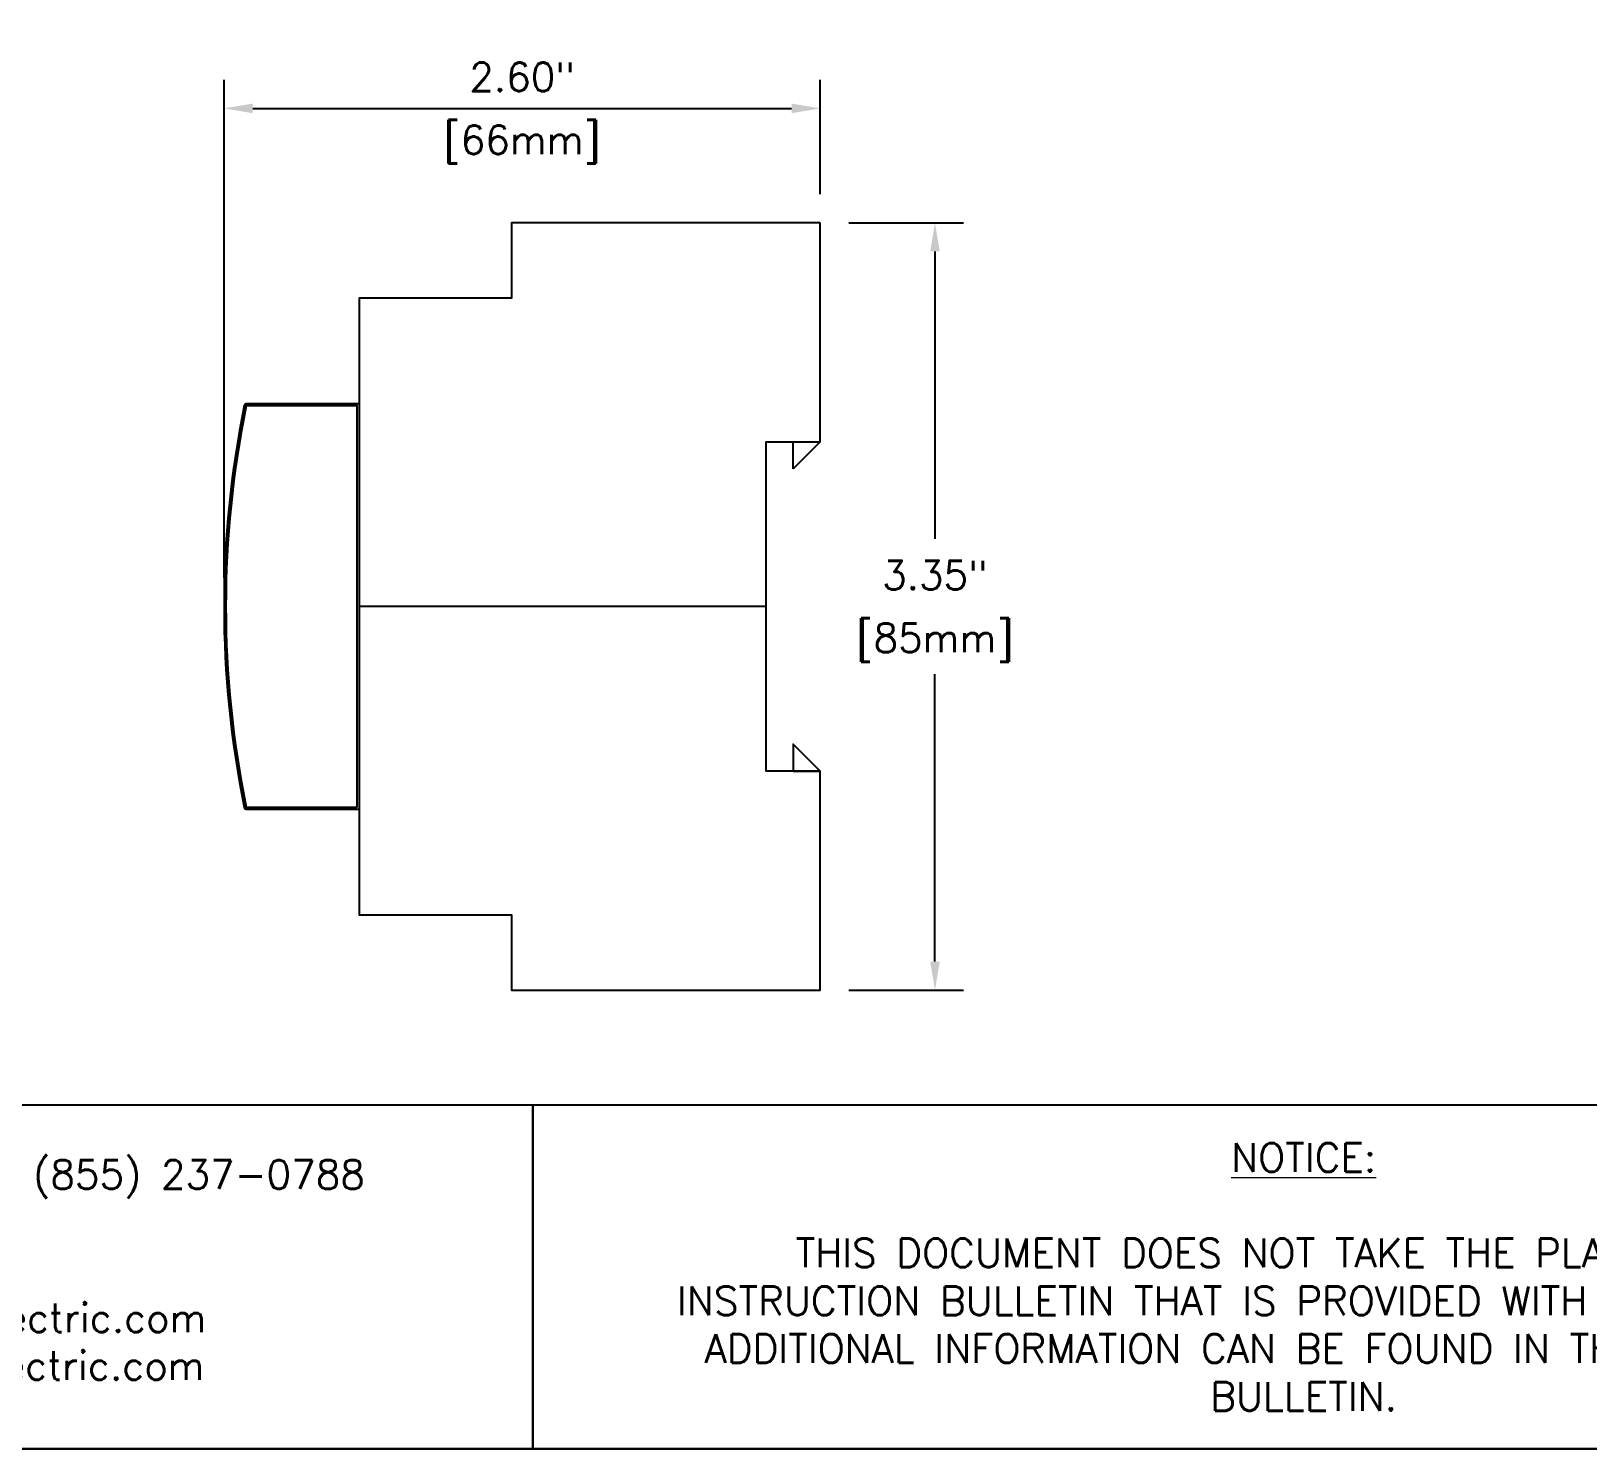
# Paper-space layout 'ARCH-D(24x36)' of a CAD drawing. Header units: inches. Extents: x 0.1 to 35.7, y 0.1 to 23.7.
# Drawn here: x 6.39 to 13.18, y 0.08 to 6.26 of the extents above; entities that cross this region are included whole.
import ezdxf

# ---------------------------------------------------------------- set-up
doc = ezdxf.new("R2010")
doc.units = ezdxf.units.IN
doc.header["$MEASUREMENT"] = 0
doc.layers.add('SHEET-TITLE', color=7, linetype='Continuous')
doc.layers.add('TEXT-DIMS', color=7, linetype='Continuous')
doc.styles.add('1-8', font='romans.shx', dxfattribs={"height": 0.125})
doc.dimstyles.new('1-8 (ALT)', dxfattribs={"dimtxt": 0.125, "dimasz": 0.125, "dimexe": 0.125, "dimexo": 0.125, "dimgap": 0.0625, "dimtad": 1, "dimtih": 1, "dimtoh": 1, "dimzin": 0, "dimdsep": 46, "dimtxsty": '1-8', "dimcen": 0.125, "dimclrd": 256, "dimclre": 256, "dimclrt": 256, "dimadec": 0, "dimazin": 0, "dimtfac": 1, "dimtofl": 0, "dimtmove": 0, "dimatfit": 3, "dimfxl": 0, "dimfrac": 1, "dimtolj": 1, "dimtzin": 0, "dimlwd": -1, "dimlwe": -1, "dimarcsym": 0})

# ---------------------------------------------------------------- blocks, each defined once
blk = doc.blocks.new('*D35')
at = {"layer": 'Defpoints', "color": 0, "transparency": 16777216}
for p in [(2.6, 2.1722), (2.6, 1.6732), (0, 0)]:
    blk.add_point(p, dxfattribs=at)
at = {"layer": 'TEXT-DIMS', "transparency": 16777216}
for p, q in [((0, 0.125), (0, 2.2972)), ((2.6, 1.7982), (2.6, 2.2972)), ((0.125, 2.1722), (2.475, 2.1722))]:
    blk.add_line(p, q, dxfattribs=at)
for points in [[(0.125, 2.1931), (0.125, 2.1514), (0, 2.1722)], [(2.475, 2.1931), (2.475, 2.1514), (2.6, 2.1722)]]:
    blk.add_solid(points, dxfattribs=at)
at = {"layer": 'TEXT-DIMS', "transparency": 16777216, "char_height": 0.125, "attachment_point": 5, "style": '1-8'}
for s, insert in [('\\A1;2.60"', (1.3, 2.3092)), ('\\A1;[66mm]', (1.3, 2.0145))]:
    blk.add_mtext(s, dxfattribs=dict(at, insert=insert))
blk = doc.blocks.new('*D36')
at = {"layer": 'Defpoints', "color": 0, "transparency": 16777216}
for p in [(6.4268, 1.6732), (6.9268, 1.6732), (6.4268, -1.6732)]:
    blk.add_point(p, dxfattribs=at)
at = {"layer": 'TEXT-DIMS', "transparency": 16777216}
for p, q in [((6.5518, 1.6732), (7.0518, 1.6732)), ((6.9268, 1.5482), (6.9268, 0.2946)), ((6.9268, -1.5482), (6.9268, -0.2946)), ((6.5518, -1.6732), (7.0518, -1.6732))]:
    blk.add_line(p, q, dxfattribs=at)
for points in [[(6.9059, 1.5482), (6.9476, 1.5482), (6.9268, 1.6732)], [(6.9059, -1.5482), (6.9476, -1.5482), (6.9268, -1.6732)]]:
    blk.add_solid(points, dxfattribs=at)
at = {"layer": 'TEXT-DIMS', "transparency": 16777216, "char_height": 0.125, "attachment_point": 5, "style": '1-8'}
for s, insert in [('\\A1;3.35"', (6.9268, 0.1369)), ('\\A1;[85mm]', (6.9268, -0.1577))]:
    blk.add_mtext(s, dxfattribs=dict(at, insert=insert))
blk = doc.blocks.new('SLC-UNIT-PROFILE')
for points in [[(2.6, 1.6732), (1.2542, 1.6732), (1.2542, 1.3445), (0.589, 1.3445), (0.589, -1.3445), (1.2542, -1.3445), (1.2542, -1.6732), (2.6, -1.6732), (2.6, -0.7185), (2.3644, -0.7185), (2.3644, 0.7185), (2.6, 0.7185)], [(2.4822, 0.6007), (2.4822, 0.7185), (2.6, 0.7185)], [(2.6, -0.7185), (2.4822, -0.6007), (2.4822, -0.7185)]]:
    blk.add_lwpolyline(points, close=True)
at = {"color": 190}
for points in [[(0.1006, 0.8858, 0.000359), (0.0986, 0.876), (0.0885, 0.876)], [(0.0886, 0.876, -0.356365), (0.1006, 0.8858), (0.589, 0.8858), (0.589, -0.8858), (0.1006, -0.8858, -0.356365), (0.0886, -0.876)], [(0.0885, 0.876, 0.101073), (0.0885, -0.876)], [(0.0885, -0.876), (0.0986, -0.876, 0.000575), (0.1006, -0.8858)]]:
    blk.add_lwpolyline(points, format="xyb", dxfattribs=at)
blk.add_lwpolyline([(0.5792, -0.876), (0.0986, -0.876, -0.101305), (0.0986, 0.876), (0.5792, 0.876)], format="xyb", close=True, dxfattribs=at)
blk.add_lwpolyline([(2.3644, 0), (0.589, 0)])
at = {"layer": 'TEXT-DIMS'}
dim = blk.add_linear_dim(base=(2.6, 2.1722), p1=(0, 0), p2=(2.6, 1.6732), dimstyle='1-8 (ALT)', override={"dimpost": '"\\X'}, dxfattribs=at)
dim.commit()
dim.dimension.update_dxf_attribs({"geometry": '*D35', "text_midpoint": (1.3, 2.1722)})
dim = blk.add_linear_dim(base=(3.1, 1.6732), p1=(2.6, -1.6732), p2=(2.6, 1.6732), angle=90, dimstyle='1-8 (ALT)', override={"dimpost": '"\\X'}, dxfattribs=at)
dim.commit()
dim.dimension.update_dxf_attribs({"geometry": '*D36', "text_midpoint": (3.1, 0), "insert": (-3.8268, 0)})
blk = doc.blocks.new('SLC-UNIT-8M')
at = {"layer": 'TEXT-DIMS'}
blk.add_blockref('SLC-UNIT-PROFILE', (6.6535, -2.7347), dxfattribs=at)

psp = doc.layouts.new('ARCH-D(24x36)')

# ---------------------------------------------------------------- linework, layer by layer
at = {"layer": 'SHEET-TITLE'}
for points in [[(0.075, 0.075), (35.675, 0.075), (35.675, 23.675), (0.075, 23.675)], [(0.075, 1.575), (8.575, 1.575), (8.575, 0.075), (0.075, 0.075)], [(8.575, 1.575), (15.175, 1.575), (15.175, 0.075), (8.575, 0.075)]]:
    psp.add_lwpolyline(points, close=True, dxfattribs=at)

# ---------------------------------------------------------------- block references
psp.add_blockref('SLC-UNIT-8M', (0.575, 6.483))

# ---------------------------------------------------------------- texts
at = {"layer": 'SHEET-TITLE', "lineweight": 13, "char_height": 0.125, "attachment_point": 5, "style": '1-8'}
for s, insert, width in [('\\pl0.125;*FOR TECHNICAL ASSISTANCE CONTACT SCHNEIDER ELECTRIC AT (855) 237-0788 \\P \\PEMAIL: \\PQuotations: Lightingcontrol.quotations@us.schneider-electric.com \\P\\pt0.125;Tech Support: Lightingcontrol.support@us.schneider-electric.com\\P', (4.325, 0.8341), 8.5), ('\\pl0.125;{\\LNOTICE:}\\P\\pt0.125;\\PTHIS DOCUMENT DOES NOT TAKE THE PLACE OF THE \\PINSTRUCTION BULLETIN THAT IS PROVIDED WITH THE DEVICE. ANY \\PADDITIONAL INFORMATION CAN BE FOUND IN THE INSTRUCTION \\PBULLETIN.\\P', (11.8734, 0.825), 6.603269)]:
    psp.add_mtext(s, dxfattribs=dict(at, insert=insert, width=width))

doc.saveas('drawing.dxf')
